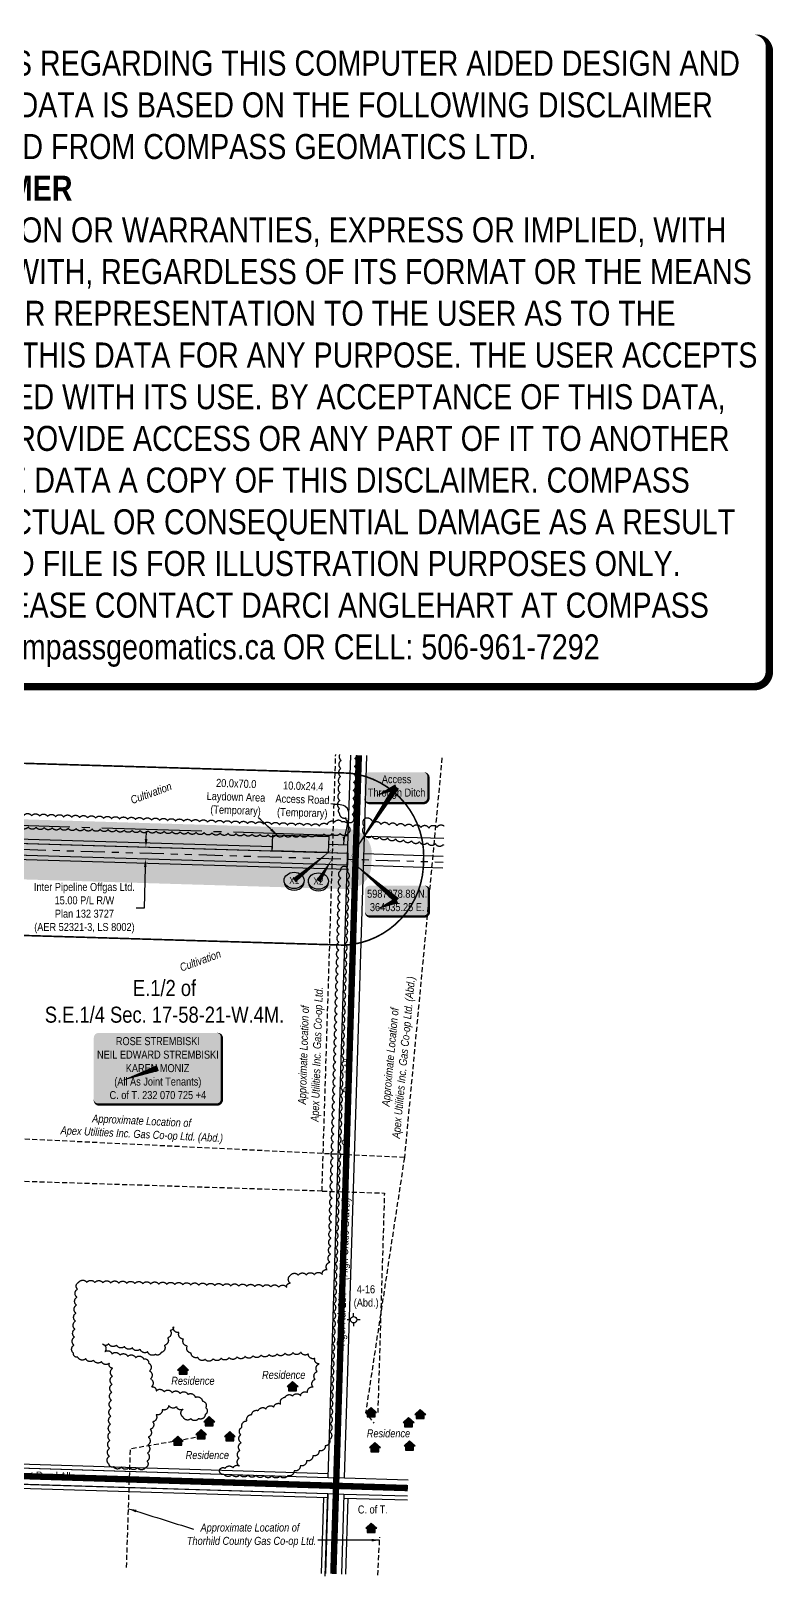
# Model space of a CAD drawing. Extents: x 362590 to 364564, y 5986182 to 5988114.
# Drawn here: x 363637 to 364564, y 5986182 to 5988114 of the extents above; entities that cross this region are included whole.
import ezdxf
from ezdxf.enums import TextEntityAlignment as Align

# ---------------------------------------------------------------- set-up
doc = ezdxf.new("R2010")
doc.units = 0
doc.header["$LTSCALE"] = 5
doc.header["$PDSIZE"] = 0.5
for name, pattern in [('0', [1, 1, 0]), ('foc-DRILLPATH', [14.75, 6, -1.75, 1.75, -1.75, 1.75, -1.75]), ('foc-QUARTERLINE', [33, 25, -3, 2, -3]), ('foc-TIELINE', [1.875, 1.25, -0.625]), ('UG_PIPE', [1.875, 1.25, -0.625])]:
    doc.linetypes.add(name, pattern=pattern)
doc.layers.get('Defpoints').update_dxf_attribs({"color": 9})
for name, color, linetype in [('AS-OWNER', 7, 'Continuous'), ('AS-PIPE-UG', 44, 'UG_PIPE'), ('AS-PIPE-UG-T', 44, 'Continuous'), ('AS-POWER', 104, 'foc-POWER'), ('AS-RESIDENCE', 14, 'Continuous'), ('AS-ROADS', 254, 'Continuous'), ('AS-TELUS', 224, 'foc-TEL'), ('C-RW', 13, 'Continuous'), ('C-SYMBOL', 7, 'Continuous'), ('F-WS-S', 190, 'Continuous'), ('L-QSEC', 8, 'foc-QUARTERLINE'), ('L-ROAD-T', 7, 'Continuous'), ('L-SEC', 7, 'Continuous'), ('L-TITLEDB', 4, 'Continuous'), ('L-TITLEDB-T', 4, 'Continuous'), ('P-BUFFER-YELLOW', 50, 'foc-TIELINE'), ('P-CROSSINGS', 250, 'Continuous'), ('P-FNC BUFFER-H 30m', 51, 'Continuous'), ('P-PDRILLPATH', 12, 'foc-DRILLPATH'), ('P-PROPOSED', 10, 'Continuous'), ('P-PROPOSED-T', 10, 'Continuous'), ('P-TEMP-H', 41, 'Continuous'), ('P-TEMP_ACCESS ROAD', 46, 'Continuous'), ('P-TEMP_WORKSPACE', 46, 'Continuous'), ('T-BUSH', 110, '0')]:
    doc.layers.add(name, color=color, linetype=linetype)
doc.layers.add('DISCLAIMER', color=7, linetype='Continuous', plot=False)
for name, color, linetype, lineweight in [('F-WS-T', 190, 'Continuous', 9), ('P-TEMP-T', 46, 'Continuous', 18), ('T-TEXT', 48, 'Continuous', 18)]:
    doc.layers.add(name, color=color, linetype=linetype, lineweight=lineweight)
doc.layers.add('P-REPAIR-BLUE-H', color=7, linetype='Continuous', true_color=0xa0d6fd)
doc.styles.add('175L', font='ARIALN.TTF', dxfattribs={"height": 20})
doc.styles.add('80', font='ARIALN.TTF', dxfattribs={"height": 10})
doc.styles.add('80CG', font='ARIALN.TTF', dxfattribs={"height": 10})
doc.styles.add('80L', font='ARIALN.TTF', dxfattribs={"height": 10})
doc.styles.add('80LS', font='ARIALNI.TTF', dxfattribs={"height": 10})
doc.styles.add('Crossing', font='ARIALN.TTF', dxfattribs={"height": 10})
doc.styles.add('foc-LtypeFont', font='ARIALN.TTF', dxfattribs={"height": 7.35})
doc.linetypes.add('foc-POWER', pattern='A,6,-1,["P",foc-LtypeFont,S=0.2,R=0,X=-0.625,Y=-0.75],-1.24,4', length=12.24)
doc.linetypes.add('foc-POWER-NOLINE', pattern='A,0,-4,["P",foc-LtypeFont,S=0.2,R=0,X=-0.625,Y=-0.75],-8.24', length=12.24)
doc.linetypes.add('foc-TEL', pattern='A,2,-1,["T",foc-LtypeFont,S=0.2,R=0,X=-0.425,Y=-0.75],-1.24,8', length=12.24)
doc.linetypes.add('foc-TEL-NOLINE', pattern='A,0,-2,["T",foc-LtypeFont,S=0.2,R=0,X=-0.425,Y=-0.75],-10.24', length=12.24)
doc.dimstyles.new('Compass 5 000', dxfattribs={"dimscale": 5, "dimtxt": 9, "dimasz": 2, "dimexe": 0.2, "dimexo": 0.0625, "dimgap": 0.5, "dimtad": 0, "dimtih": 1, "dimtoh": 1, "dimzin": 0, "dimdsep": 46, "dimtxsty": '80CG', "dimcen": 0.1, "dimse1": 1, "dimse2": 1, "dimclrd": 256, "dimclrt": 256, "dimaunit": 1, "dimadec": 4, "dimazin": 0, "dimtfac": 0.06, "dimtofl": 0, "dimtmove": 0, "dimatfit": 1, "dimfxl": 0.2, "dimtolj": 1, "dimtzin": 0, "dimlwd": -1, "dimarcsym": 0})

# ---------------------------------------------------------------- blocks, each defined once
blk = doc.blocks.new('*U435')
h = blk.add_hatch(color=59)
edge = h.paths.add_edge_path()
edge.add_line((-74, -45.5), (74, -45.5))
edge.add_arc((74, -39.5), 6, 270, 360)
edge.add_line((80, -39.5), (80, 38))
edge.add_arc((74, 38), 6, 0, 90)
edge.add_line((74, 44), (-74, 44))
edge.add_arc((-74, 38), 6, 90, 180)
edge.add_line((-80, 38), (-80, -39.5))
edge.add_arc((-74, -39.5), 6, 180, 270)
at = {"color": 1, "flags": 128}
blk.add_lwpolyline([(-74, -45.5, 3, 3, 0), (74, -45.5, 3, 3, 0.414214), (80, -39.5, 3, 3, 0), (80, 38, 3, 0, 0.414214), (74, 44, 0, 0, 0), (-74, 44, 0, 0, 0.414214), (-80, 38, 0, 0, 0), (-80, -39.5, 0, 3, 0.414214)], format="xyseb", close=True, dxfattribs=at)
blk.add_lwpolyline([(-47.2, -16.4, 0, 7.5, 0), (0, 0, 0, 0, 0)], format="xyseb", dxfattribs=at)
at = {"color": 1, "style": '80'}
blk.add_attdef('ENTER_TEXT_001', (-36, -5), '', height=10, dxfattribs=at)
blk = doc.blocks.new('*D437')
at = {"layer": 'Defpoints', "color": 0, "transparency": 16777216}
for p in [(363669.7, 5987097.4), (363669.2, 5987082.4), (363779.8, 5987079.1)]:
    blk.add_point(p, dxfattribs=at)
at = {"layer": 'P-PROPOSED-T', "color": 240, "transparency": 16777216}
for p, q in [((363780.6, 5987104.1), (363780.9, 5987114.1)), ((363779.5, 5987069.1), (363778, 5987017.7)), ((363778, 5987017.7), (363768, 5987017.7))]:
    blk.add_line(p, q, dxfattribs=at)
for points in [[(363778.9, 5987104.1), (363782.3, 5987104), (363780.3, 5987094.1)], [(363777.9, 5987069.1), (363781.2, 5987069), (363779.8, 5987079.1)]]:
    blk.add_solid(points, dxfattribs=at)
at = {"layer": 'P-PROPOSED-T', "transparency": 16777216, "insert": (363703.5, 5987017.7), "char_height": 10, "attachment_point": 5, "style": '80CG'}
blk.add_mtext('\\A1;Inter Pipeline Offgas Ltd.\\P15.00 P/L R/W\\PPlan 132 3727\\P(AER 52321-3, LS 8002)', dxfattribs=at)
blk = doc.blocks.new('res_occ')
for points in [[(0.1, 0.89), (-1.26, -0.37), (1.46, -0.37)], [(-0.9, -1.43), (1.1, -1.43), (1.1, -0.37), (-0.9, -0.37)]]:
    blk.add_hatch(color=14).paths.add_polyline_path(points)
at = {"color": 14}
for points in [[(0.1, 0.89), (-1.26, -0.37), (1.46, -0.37)], [(-0.9, -1.43), (1.1, -1.43), (1.1, -0.37), (-0.9, -0.37)]]:
    blk.add_lwpolyline(points, close=True, dxfattribs=at)
blk = doc.blocks.new('xing2')
h = blk.add_hatch(color=50)
h.dxf.hatch_style = 1
edge = h.paths.add_edge_path()
edge.add_ellipse((0, 0), major_axis=(-12.5, 0), ratio=0.816297, start_angle=0, end_angle=360)
h = blk.add_hatch(color=250)
h.dxf.hatch_style = 1
edge = h.paths.add_edge_path()
edge.add_ellipse((0, -2), major_axis=(-12.5, 0), ratio=0.816297, start_angle=0, end_angle=180)
edge.add_line((12.5, -2), (12.5, 0))
edge.add_ellipse((0, 0), major_axis=(-12.5, 0), ratio=0.816297, start_angle=0, end_angle=180, ccw=False)
edge.add_line((-12.5, 0), (-12.5, -2))
at = {"color": 250}
blk.add_ellipse((0, 0), major_axis=(-12.5, 0), ratio=0.816297, dxfattribs=at)
blk.add_ellipse((0, -2), major_axis=(-12.5, 0), ratio=0.816297, start_param=0, end_param=3.141593, dxfattribs=at)
at = {"color": 250, "style": 'Crossing'}
blk.add_attdef('CROSSING', text='', height=9, dxfattribs=at).set_placement((0.1, 0), align=Align.MIDDLE_CENTER)
at = {"color": 250, "style": 'Crossing', "flags": 1}
for tag, p in [('OWNER', (0.1, -12.5)), ('DESCRIPTION', (0.1, -25.8)), ('LOCATION', (0.1, -39.3)), ('DWG_REF', (0.1, -52.8))]:
    blk.add_attdef(tag, text='', height=9, dxfattribs=at).set_placement(p, align=Align.MIDDLE_CENTER)
blk = doc.blocks.new('GABD')
for p, q in [((-0.81, 0), (-1.62, 0)), ((0, 0.81), (0, 1.62)), ((1.62, 0), (0.81, 0)), ((0, -0.81), (0, -1.62))]:
    blk.add_line(p, q)
blk.add_circle((0, 0), 0.8)
blk = doc.blocks.new('*U454')
h = blk.add_hatch(color=255)
edge = h.paths.add_edge_path()
edge.add_line((-34, -20), (34, -20))
edge.add_arc((34, -14), 6, 270, 360)
edge.add_line((40, -14), (40, 12.5))
edge.add_arc((34, 12.5), 6, 0, 90)
edge.add_line((34, 18.5), (-34, 18.5))
edge.add_arc((-34, 12.5), 6, 90, 180)
edge.add_line((-40, 12.5), (-40, -14))
edge.add_arc((-34, -14), 6, 180, 270)
at = {"color": 1, "flags": 128}
blk.add_lwpolyline([(-34, -20, 3, 3, 0), (34, -20, 3, 3, 0.414214), (40, -14, 3, 3, 0), (40, 12.5, 3, 0, 0.414214), (34, 18.5, 0, 0, 0), (-34, 18.5, 0, 0, 0.414214), (-40, 12.5, 0, 0, 0), (-40, -14, 0, 3, 0.414214)], format="xyseb", close=True, dxfattribs=at)
for points in [[(-58.3, -89.1, 0, 7.5, 0), (0, 0, 0, 0, 0)], [(-25.5, -11, 0, 7.5, 0), (0, 0, 0, 0, 0)]]:
    blk.add_lwpolyline(points, format="xyseb", dxfattribs=at)
at = {"color": 1, "style": '80'}
blk.add_attdef('ENTER_TEXT_001', (-26.8, -4.9), '', height=10, dxfattribs=at)
blk = doc.blocks.new('*U459')
h = blk.add_hatch(color=255)
edge = h.paths.add_edge_path()
edge.add_line((-34, -20), (34, -20))
edge.add_arc((34, -14), 6, 270, 360)
edge.add_line((40, -14), (40, 12.5))
edge.add_arc((34, 12.5), 6, 0, 90)
edge.add_line((34, 18.5), (-34, 18.5))
edge.add_arc((-34, 12.5), 6, 90, 180)
edge.add_line((-40, 12.5), (-40, -14))
edge.add_arc((-34, -14), 6, 180, 270)
at = {"color": 1, "flags": 128}
for points in [[(-58.9, 50.6, 0, 7.5, 0), (0, 0, 0, 0, 0)], [(-25.5, -11, 0, 7.5, 0), (0, 0, 0, 0, 0)]]:
    blk.add_lwpolyline(points, format="xyseb", dxfattribs=at)
blk.add_lwpolyline([(-34, -20, 3, 3, 0), (34, -20, 3, 3, 0.414214), (40, -14, 3, 3, 0), (40, 12.5, 3, 0, 0.414214), (34, 18.5, 0, 0, 0), (-34, 18.5, 0, 0, 0.414214), (-40, 12.5, 0, 0, 0), (-40, -14, 0, 3, 0.414214)], format="xyseb", close=True, dxfattribs=at)
at = {"color": 1, "style": '80'}
blk.add_attdef('ENTER_TEXT_001', (-26.8, -4.9), '', height=10, dxfattribs=at)
blk = doc.blocks.new('Disclaimer_Legal')
at = {"layer": 'DISCLAIMER', "color": 254, "flags": 128}
blk.add_lwpolyline([(-3612.9, -1104.6, 37.5, 37.5, 0), (4096.1, -1104.6, 37.5, 37.5, 0.414214), (4171.1, -1029.6, 37.5, 37.5, 0), (4171.1, 2078.7, 37.5, 0, 0.414214), (4096.1, 2153.7, 0, 0, 0), (-3612.9, 2153.7, 0, 0, 0.414214), (-3687.9, 2078.7, 0, 0, 0), (-3687.9, -1029.6, 0, 37.5, 0.414214)], format="xyseb", close=True, dxfattribs=at)
at = {"layer": 'DISCLAIMER', "color": 254, "insert": (241.6, 533.9), "char_height": 125, "width": 7717.568, "attachment_point": 5, "style": '80'}
blk.add_mtext('NOTICE TO THE CORPORATION, PERSON &/OR PERSONS REGARDING THIS COMPUTER AIDED DESIGN AND DRAFTING (CADD) FILES. ACCEPTANCE OF THE CADD DATA IS BASED ON THE FOLLOWING DISCLAIMER WHICH COVERS ALL CADD DATA RECIEVED FROM COMPASS GEOMATICS LTD.\\P{\\fArial Narrow|b1|i0|c0|p34;DISCLAIMER}\\PCOMPASS GEOMATICS LTD. MAKES NO REPRESENTATION OR WARRANTIES, EXPRESS OR IMPLIED, WITH RESPECT TO THE REUSE OF THE DATA PROVIDED HEREWITH, REGARDLESS OF ITS FORMAT OR THE MEANS OF ITS TRANSMISSION. THERE IS NO GUARANTEE OR REPRESENTATION TO THE USER AS TO THE ACCURACY, CURRENCY, SUITABILITY OR RELIABILITY OF THIS DATA FOR ANY PURPOSE. THE USER ACCEPTS THE DATA "AS IS", AND ASSUMES ALL RISKS ASSOCIATED WITH ITS USE. BY ACCEPTANCE OF THIS DATA, THE USER AGREES NOT TO TRANSMIT THIS DATA OR PROVIDE ACCESS OR ANY PART OF IT TO ANOTHER PARTY UNLESS THE USER SHALL INCLUDE WITH THE DATA A COPY OF THIS DISCLAIMER. COMPASS GEOMATICS LTD. ASSUMES NO RESPONSIBILITY FOR ACTUAL OR CONSEQUENTIAL DAMAGE AS A RESULT OF ANY USER\'S RELIANCE ON THIS DATA. THIS CADD FILE IS FOR ILLUSTRATION PURPOSES ONLY.\\PIF YOU REQUIRE MORE ACCURATE INFORMATION, PLEASE CONTACT DARCI ANGLEHART AT COMPASS GEOMATICS LTD. VIA EMAIL: darci.anglehart@compassgeomatics.ca OR CELL: 506-961-7292', dxfattribs=at)

msp = doc.modelspace()

# ---------------------------------------------------------------- hatches: boundary and pattern name
at = {"layer": 'P-FNC BUFFER-H 30m'}
h = msp.add_hatch(color=256, dxfattribs=at)
h.dxf.hatch_style = 1
h.paths.add_polyline_path([(364062.158, 5987070.532), (364062.624, 5987085.525, 0.41450169), (364033.543, 5987116.445), (363230.555, 5987140.653, 0.41421356), (363199.665, 5987111.57), (363199.213, 5987096.577, 0.41421356), (363228.295, 5987065.687), (364031.268, 5987041.479, 0.41392549)])
h.paths.add_polyline_path([(363229.177, 5987095.674), (363229.639, 5987110.667), (364032.639, 5987086.458), (364032.172, 5987071.466)], flags=16)
at = {"layer": 'P-REPAIR-BLUE-H'}
msp.add_hatch(color=256, dxfattribs=at).paths.add_polyline_path([(364032.639, 5987086.458), (364032.172, 5987071.466), (363229.177, 5987095.674), (363229.639, 5987110.667)])
at = {"layer": 'P-TEMP-H'}
h = msp.add_hatch(color=256, dxfattribs=at)
h.dxf.hatch_style = 1
h.paths.add_polyline_path([(363938.432, 5987094.301), (363229.792, 5987115.664), (363229.651, 5987110.666), (363938.282, 5987089.303)])
h = msp.add_hatch(color=256, dxfattribs=at)
h.dxf.hatch_style = 1
h.paths.add_polyline_path([(363938.884, 5987109.294), (364008.853, 5987107.185), (364008.25, 5987087.194), (363938.282, 5987089.303)])
h = msp.add_hatch(color=256, dxfattribs=at)
h.dxf.hatch_style = 1
h.paths.add_polyline_path([(363229.023, 5987090.676), (364032.017, 5987066.468), (364032.172, 5987071.466), (363229.177, 5987095.674)])
h = msp.add_hatch(color=256, dxfattribs=at)
h.dxf.hatch_style = 1
h.paths.add_polyline_path([(364032.95, 5987096.454), (364008.551, 5987097.189), (364008.25, 5987087.194), (364032.639, 5987086.458)])

# ---------------------------------------------------------------- linework, layer by layer
at = {"layer": 'AS-PIPE-UG'}
for p, q in [((364150.413, 5987205.523), (364103.472, 5986706.125)), ((364070.266, 5986184.214), (364072.727, 5986231.919))]:
    msp.add_line(p, q, dxfattribs=at)
at = {"layer": 'AS-PIPE-UG', "flags": 128}
for points in [[(364000.482, 5986664.17), (364014.369, 5987108.149), (364017.605, 5987209.672)], [(364103.472, 5986706.125), (363098.539, 5986754.81)], [(364103.472, 5986706.125), (364055.007, 5986387.519), (364065.283, 5986374.079)], [(364000.482, 5986664.17), (363217.342, 5986689.384), (363096.649, 5986692.924)], [(364000.482, 5986664.17), (364078.479, 5986661.742), (364070.194, 5986387.746)], [(363756.203, 5986193.973), (363761.052, 5986342.429), (363848.667, 5986357.605)]]:
    msp.add_lwpolyline(points, dxfattribs=at)
at = {"layer": 'AS-POWER', "linetype": 'foc-POWER-NOLINE', "flags": 128}
msp.add_lwpolyline([(363085.721, 5986334.997), (363205.674, 5986331.267), (364008.351, 5986306.306), (364028.464, 5986305.751), (364108.102, 5986303.552)], dxfattribs=at)
at = {"layer": 'AS-ROADS', "const_width": 8, "flags": 128}
for points in [[(364014.669, 5986185.932), (364046.511, 5987208.757)], [(363085.414, 5986324.942), (364107.815, 5986293.148)]]:
    msp.add_lwpolyline(points, dxfattribs=at)
at = {"layer": 'AS-TELUS', "linetype": 'foc-TEL-NOLINE', "flags": 128}
for points in [[(363085.107, 5986314.886), (363205.049, 5986311.156), (364007.725, 5986286.196), (364027.837, 5986285.64), (364107.547, 5986283.44)], [(364004.563, 5986182.955), (364007.725, 5986286.196)]]:
    msp.add_lwpolyline(points, dxfattribs=at)
at = {"layer": 'C-RW', "flags": 128}
for points in [[(363109.513, 5987114.265), (363229.651, 5987110.666), (364032.639, 5987086.458), (364032.172, 5987071.466), (363229.177, 5987095.674), (363109.056, 5987099.272)], [(364151.613, 5987067.865), (364052.283, 5987070.859), (364052.75, 5987085.852), (364152.071, 5987082.858)]]:
    msp.add_lwpolyline(points, dxfattribs=at)
at = {"layer": 'L-QSEC'}
for p, q in [((363230.376, 5987133.916), (364033.32, 5987108.328)), ((364053.424, 5987107.791), (364152.75, 5987105.138))]:
    msp.add_line(p, q, dxfattribs=at)
at = {"layer": 'L-SEC'}
for p, q in [((364033.32, 5987108.328), (364036.456, 5987209.083)), ((364053.43, 5987107.702), (364056.567, 5987208.455)), ((364008.351, 5986306.306), (364033.32, 5987108.328)), ((364028.464, 5986305.751), (364053.43, 5987107.702)), ((363205.674, 5986331.267), (364008.351, 5986306.306)), ((363205.049, 5986311.156), (364007.725, 5986286.196)), ((364028.464, 5986305.751), (364108.102, 5986303.552)), ((364007.725, 5986286.196), (364004.664, 5986186.252)), ((364027.837, 5986285.64), (364024.774, 5986185.627)), ((364027.837, 5986285.64), (364107.547, 5986283.44))]:
    msp.add_line(p, q, dxfattribs=at)
at = {"layer": 'L-TITLEDB'}
for p, q in [((363205.83, 5986336.294), (364008.508, 5986311.334)), ((363204.892, 5986306.129), (364007.569, 5986281.168)), ((364002.543, 5986281.325), (363999.636, 5986186.408)), ((364027.699, 5986280.612), (364107.408, 5986278.412)), ((364032.712, 5986280.474), (364029.802, 5986185.471))]:
    msp.add_line(p, q, dxfattribs=at)
at = {"layer": 'P-BUFFER-YELLOW', "ltscale": 2, "const_width": 2, "flags": 128}
msp.add_lwpolyline([(364127.593, 5987083.502), (364127.126, 5987068.51, -0.37764943), (364029.159, 5986971.511), (363226.186, 5986995.718, -0.37802382), (363134.22, 5987098.536), (363134.682, 5987113.526, -0.37800446), (363232.665, 5987210.621), (364035.652, 5987186.413, -0.37875015)], format="xyb", close=True, dxfattribs=at)
at = {"layer": 'P-CROSSINGS', "flags": 128}
for points in [[(364013.856, 5987091.744, 0, 6, 0), (363965.705, 5987052.377, 0, 0, 0)], [(364013.474, 5987079.533, 0, 6, 0), (363995.947, 5987051.596, 0, 0, 0)]]:
    msp.add_lwpolyline(points, format="xyseb", dxfattribs=at)
at = {"layer": 'P-PDRILLPATH', "flags": 128}
msp.add_lwpolyline([(363109.285, 5987106.769), (363229.007, 5987103.182), (364032.398, 5987078.962), (364052.509, 5987078.356), (364151.842, 5987075.361)], dxfattribs=at)
at = {"layer": 'P-PROPOSED', "flags": 128}
msp.add_lwpolyline([(364032.639, 5987086.458), (364032.172, 5987071.466), (363229.177, 5987095.674), (363229.639, 5987110.667), (364032.639, 5987086.458)], close=True, dxfattribs=at)
at = {"layer": 'P-TEMP_ACCESS ROAD', "flags": 128}
msp.add_lwpolyline([(364032.95, 5987096.454), (364008.551, 5987097.189), (364008.25, 5987087.194), (364032.639, 5987086.458)], close=True, dxfattribs=at)
at = {"layer": 'P-TEMP_WORKSPACE', "flags": 128}
for points in [[(363938.432, 5987094.301), (363229.792, 5987115.664), (363229.651, 5987110.666), (363938.282, 5987089.303)], [(363938.884, 5987109.294), (364008.853, 5987107.185), (364008.25, 5987087.194), (363938.282, 5987089.303)], [(363229.023, 5987090.676), (364032.017, 5987066.468), (364032.172, 5987071.466), (363229.177, 5987095.674)]]:
    msp.add_lwpolyline(points, close=True, dxfattribs=at)
at = {"layer": 'T-BUSH', "flags": 128}
for points in [[(364022.353, 5987209.524, 0.3487297), (364024.271, 5987202.179, 0.52056705), (364023.937, 5987192.184, 0.52056705), (364023.603, 5987182.19, 0.52056705), (364023.27, 5987172.196, 0.52056705), (364022.936, 5987162.201, 0.52056705), (364022.602, 5987152.207, 0.52056705), (364022.268, 5987142.212, 0.52056705), (364022.08, 5987136.588, 0.52056705), (364030.061, 5987130.561, 0.52056705), (364037.821, 5987125.004, 0.52056705), (364038.279, 5987134.993, 0.52056705), (364038.737, 5987144.983, 0.52056705), (364039.195, 5987154.972, 0.52056705), (364039.653, 5987164.962, 0.52056705), (364040.11, 5987174.951, 0.52056705), (364040.568, 5987184.941, 0.52056705), (364041.026, 5987194.93, 0.52056705), (364041.484, 5987204.92, 0.20329107), (364044.194, 5987208.841, 0.20329107)], [(364153.205, 5987120.064, 0.46333477), (364144.022, 5987118.515, 0.52056705), (364134.05, 5987117.871, 0.52056705), (364124.078, 5987118.627, 0.52056705), (364114.107, 5987119.384, 0.52056705), (364104.136, 5987120.14, 0.52056705), (364094.164, 5987120.897, 0.52056705), (364084.193, 5987121.654, 0.52056705), (364074.222, 5987122.41, 0.52056705), (364064.331, 5987123.419, 0.52056705), (364054.111, 5987129.591, 0.52056705), (364053.8, 5987119.596, 0.52056705), (364053.489, 5987109.601, 0.52056705), (364062.633, 5987107.75, 0.52056705), (364072.564, 5987106.578, 0.52056705), (364082.495, 5987105.405, 0.52056705), (364092.426, 5987104.233, 0.52056705), (364102.357, 5987103.06, 0.52056705), (364112.288, 5987101.888, 0.52056705), (364122.219, 5987100.715, 0.52056705), (364132.15, 5987099.543, 0.52056705), (364142.081, 5987098.37, 0.52056705), (364152.012, 5987097.198, 0.0362053), (364152.485, 5987096.453, 0.0362053)]]:
    msp.add_lwpolyline(points, format="xyb", dxfattribs=at)
for points in [[(363243.842, 5987131.486, -0.52056705), (363237.216, 5987138.977, -0.52056705), (363230.591, 5987146.467, -0.52056705), (363223.966, 5987153.957, -0.52056705), (363232.266, 5987158.737, -0.52056705), (363240.305, 5987154.367, -0.52056705), (363248.187, 5987148.213, -0.52056705), (363257.792, 5987146.787, -0.52056705), (363267.786, 5987146.428, -0.52056705), (363277.779, 5987146.07, -0.52056705), (363287.773, 5987145.711, -0.52056705), (363297.766, 5987145.353, -0.52056705), (363307.76, 5987144.994, -0.52056705), (363317.753, 5987144.636, -0.52056705), (363327.747, 5987144.277, -0.52056705), (363337.741, 5987143.918, -0.52056705), (363347.734, 5987143.56, -0.52056705), (363357.728, 5987143.201, -0.52056705), (363367.721, 5987142.843, -0.52056705), (363377.715, 5987142.484, -0.52056705), (363387.708, 5987142.126, -0.52056705), (363397.702, 5987141.767, -0.52056705), (363407.696, 5987141.409, -0.52056705), (363417.689, 5987141.05, -0.52056705), (363427.683, 5987140.692, -0.52056705), (363437.676, 5987140.333, -0.52056705), (363447.67, 5987139.975, -0.52056705), (363457.663, 5987139.616, -0.52056705), (363467.657, 5987139.258, -0.52056705), (363477.651, 5987138.899, -0.52056705), (363487.644, 5987138.541, -0.52056705), (363497.638, 5987138.182, -0.52056705), (363507.631, 5987137.823, -0.52056705), (363517.625, 5987137.465, -0.52056705), (363527.618, 5987137.106, -0.52056705), (363537.612, 5987136.748, -0.52056705), (363547.605, 5987136.389, -0.52056705), (363557.599, 5987136.031, -0.52056705), (363567.593, 5987135.672, -0.52056705), (363577.586, 5987135.314, -0.52056705), (363587.58, 5987134.955, -0.52056705), (363597.573, 5987134.597, -0.52056705), (363607.567, 5987134.238, -0.52056705), (363617.56, 5987133.88, -0.52056705), (363627.554, 5987133.521, -0.52056705), (363637.548, 5987133.163, -0.52056705), (363647.541, 5987132.804, -0.52056705), (363657.535, 5987132.446, -0.52056705), (363667.528, 5987132.087, -0.52056705), (363677.522, 5987131.728, -0.52056705), (363687.515, 5987131.37, -0.52056705), (363697.509, 5987131.011, -0.52056705), (363707.503, 5987130.653, -0.52056705), (363717.496, 5987130.294, -0.52056705), (363727.49, 5987129.936, -0.52056705), (363737.483, 5987129.577, -0.52056705), (363747.477, 5987129.219, -0.52056705), (363757.47, 5987128.86, -0.52056705), (363767.464, 5987128.502, -0.52056705), (363777.458, 5987128.143, -0.52056705), (363787.451, 5987127.785, -0.52056705), (363797.445, 5987127.426, -0.52056705), (363807.438, 5987127.068, -0.52056705), (363817.432, 5987126.709, -0.52056705), (363827.425, 5987126.351, -0.52056705), (363837.419, 5987125.992, -0.52056705), (363847.413, 5987125.633, -0.52056705), (363857.406, 5987125.275, -0.52056705), (363867.4, 5987124.916, -0.52056705), (363877.393, 5987124.558, -0.52056705), (363887.387, 5987124.199, -0.52056705), (363897.38, 5987123.841, -0.52056705), (363907.374, 5987123.482, -0.52056705), (363917.368, 5987123.124, -0.52056705), (363927.361, 5987122.765, -0.52056705), (363937.355, 5987122.407, -0.52056705), (363947.348, 5987122.048, -0.52056705), (363957.342, 5987121.69, -0.52056705), (363967.335, 5987121.331, -0.52056705), (363977.329, 5987120.973, -0.52056705), (363987.323, 5987120.614, -0.52056705), (363997.316, 5987120.256, -0.52056705), (364007.105, 5987122.219, -0.52056705), (364016.496, 5987125.581, -0.52056705), (364025.327, 5987125.627, -0.52056705), (364033.44, 5987119.781, -0.52056705), (364033.02, 5987111.249, -0.52056705), (364023.022, 5987111.043, -0.52056705), (364013.024, 5987110.837, -0.52056705), (364003.031, 5987110.529, -0.52056705), (363993.058, 5987109.793, -0.52056705), (363983.086, 5987109.057, -0.52056705), (363973.088, 5987109.038, -0.52056705), (363963.088, 5987109.095, -0.52056705), (363953.089, 5987109.153, -0.52056705), (363943.089, 5987109.211, -0.52056705), (363933.094, 5987109.521, -0.52056705), (363923.099, 5987109.839, -0.52056705), (363913.104, 5987110.158, -0.52056705), (363903.109, 5987110.476, -0.52056705), (363893.114, 5987110.795, -0.52056705), (363883.119, 5987111.114, -0.52056705), (363873.124, 5987111.432, -0.52056705), (363863.129, 5987111.751, -0.52056705), (363853.134, 5987112.069, -0.52056705), (363843.139, 5987112.388, -0.52056705), (363833.144, 5987112.706, -0.52056705), (363823.15, 5987113.025, -0.52056705), (363813.155, 5987113.343, -0.52056705), (363803.16, 5987113.662, -0.52056705), (363793.165, 5987113.98, -0.52056705), (363783.17, 5987114.299, -0.52056705), (363773.175, 5987114.617, -0.52056705), (363763.18, 5987114.936, -0.52056705), (363753.185, 5987115.254, -0.52056705), (363743.19, 5987115.573, -0.52056705), (363733.195, 5987115.891, -0.52056705), (363723.2, 5987116.21, -0.52056705), (363713.205, 5987116.528, -0.52056705), (363703.21, 5987116.847, -0.52056705), (363693.215, 5987117.165, -0.52056705), (363683.221, 5987117.484, -0.52056705), (363673.226, 5987117.802, -0.52056705), (363663.231, 5987118.121, -0.52056705), (363653.236, 5987118.44, -0.52056705), (363643.241, 5987118.758, -0.52056705), (363633.246, 5987119.077, -0.52056705), (363623.251, 5987119.395, -0.52056705), (363613.256, 5987119.714, -0.52056705), (363603.261, 5987120.032, -0.52056705), (363593.266, 5987120.351, -0.52056705), (363583.271, 5987120.669, -0.52056705), (363573.276, 5987120.988, -0.52056705), (363563.281, 5987121.306, -0.52056705), (363553.287, 5987121.625, -0.52056705), (363543.292, 5987121.943, -0.52056705), (363533.297, 5987122.262, -0.52056705), (363523.302, 5987122.58, -0.52056705), (363513.307, 5987122.899, -0.52056705), (363503.312, 5987123.217, -0.52056705), (363493.317, 5987123.536, -0.52056705), (363483.322, 5987123.854, -0.52056705), (363473.327, 5987124.173, -0.52056705), (363463.332, 5987124.491, -0.52056705), (363453.337, 5987124.81, -0.52056705), (363443.342, 5987125.129, -0.52056705), (363433.347, 5987125.447, -0.52056705), (363423.352, 5987125.766, -0.52056705), (363413.358, 5987126.084, -0.52056705), (363403.363, 5987126.403, -0.52056705), (363393.368, 5987126.721, -0.52056705), (363383.373, 5987127.04, -0.52056705), (363373.378, 5987127.358, -0.52056705), (363363.383, 5987127.677, -0.52056705), (363353.388, 5987127.995, -0.52056705), (363343.393, 5987128.314, -0.52056705), (363333.398, 5987128.632, -0.52056705), (363323.403, 5987128.951, -0.52056705), (363313.408, 5987129.269, -0.52056705), (363303.413, 5987129.588, -0.52056705), (363293.418, 5987129.906, -0.52056705), (363283.424, 5987130.225, -0.52056705), (363273.429, 5987130.543, -0.52056705), (363263.434, 5987130.862, -0.52056705), (363253.439, 5987131.18, -0.52056705)], [(363734.294, 5986322.925, -0.52056705), (363734.668, 5986332.918, -0.52056705), (363735.042, 5986342.911, -0.52056705), (363735.415, 5986352.904, -0.52056705), (363735.789, 5986362.897, -0.52056705), (363736.163, 5986372.89, -0.52056705), (363736.537, 5986382.883, -0.52056705), (363736.91, 5986392.876, -0.52056705), (363737.284, 5986402.869, -0.52056705), (363737.658, 5986412.862, -0.52056705), (363738.031, 5986422.855, -0.52056705), (363738.405, 5986432.848, -0.52056705), (363738.779, 5986442.841, -0.52056705), (363734.63, 5986449.221, -0.52056705), (363724.801, 5986451.063, -0.52056705), (363714.972, 5986452.906, -0.52056705), (363705.143, 5986454.748, -0.52056705), (363695.314, 5986456.59, -0.52056705), (363689.819, 5986461.809, -0.52056705), (363690.438, 5986471.79, -0.52056705), (363691.057, 5986481.77, -0.52056705), (363691.675, 5986491.751, -0.52056705), (363692.294, 5986501.732, -0.52056705), (363692.912, 5986511.713, -0.52056705), (363693.531, 5986521.694, -0.52056705), (363694.149, 5986531.675, -0.52056705), (363694.768, 5986541.656, -0.52056705), (363696.498, 5986550.424, -0.52056705), (363706.495, 5986550.177, -0.52056705), (363716.492, 5986549.93, -0.52056705), (363726.489, 5986549.683, -0.52056705), (363736.486, 5986549.436, -0.52056705), (363746.483, 5986549.189, -0.52056705), (363756.48, 5986548.941, -0.52056705), (363766.477, 5986548.694, -0.52056705), (363776.474, 5986548.447, -0.52056705), (363786.471, 5986548.2, -0.52056705), (363796.468, 5986547.953, -0.52056705), (363806.465, 5986547.706, -0.52056705), (363816.461, 5986547.459, -0.52056705), (363826.458, 5986547.212, -0.52056705), (363836.455, 5986546.965, -0.52056705), (363846.452, 5986546.717, -0.52056705), (363856.449, 5986546.47, -0.52056705), (363866.446, 5986546.223, -0.52056705), (363876.443, 5986545.976, -0.52056705), (363886.44, 5986545.729, -0.52056705), (363896.437, 5986545.482, -0.52056705), (363906.434, 5986545.235, -0.52056705), (363916.431, 5986544.988, -0.52056705), (363926.428, 5986544.74, -0.52056705), (363936.425, 5986544.493, -0.52056705), (363946.422, 5986544.246, -0.52056705), (363956.419, 5986543.999, -0.52056705), (363960.857, 5986549.194, -0.52056705), (363960.858, 5986558.759, -0.52056705), (363970.852, 5986559.116, -0.52056705), (363980.845, 5986559.473, -0.52056705), (363990.839, 5986559.829, -0.52056705), (364000.833, 5986560.186, -0.52056705), (364006.821, 5986566.111, -0.52056705), (364010.339, 5986575.472, -0.52056705), (364011.069, 5986585.379, -0.52056705), (364011.341, 5986595.375, -0.52056705), (364011.613, 5986605.371, -0.52056705), (364011.886, 5986615.367, -0.52056705), (364012.158, 5986625.364, -0.52056705), (364012.43, 5986635.36, -0.52056705), (364012.702, 5986645.356, -0.52056705), (364012.975, 5986655.353, -0.52056705), (364013.247, 5986665.349, -0.52056705), (364013.519, 5986675.345, -0.52056705), (364013.791, 5986685.341, -0.52056705), (364014.063, 5986695.338, -0.52056705), (364014.336, 5986705.334, -0.52056705), (364014.608, 5986715.33, -0.52056705), (364014.88, 5986725.327, -0.52056705), (364015.152, 5986735.323, -0.52056705), (364015.425, 5986745.319, -0.52056705), (364015.697, 5986755.316, -0.52056705), (364015.969, 5986765.312, -0.52056705), (364016.241, 5986775.308, -0.52056705), (364016.513, 5986785.304, -0.52056705), (364016.786, 5986795.301, -0.52056705), (364017.058, 5986805.297, -0.52056705), (364017.33, 5986815.293, -0.52056705), (364017.602, 5986825.29, -0.52056705), (364017.875, 5986835.286, -0.52056705), (364018.147, 5986845.282, -0.52056705), (364018.419, 5986855.278, -0.52056705), (364018.691, 5986865.275, -0.52056705), (364018.963, 5986875.271, -0.52056705), (364019.236, 5986885.267, -0.52056705), (364019.508, 5986895.264, -0.52056705), (364019.78, 5986905.26, -0.52056705), (364020.052, 5986915.256, -0.52056705), (364020.325, 5986925.253, -0.52056705), (364020.597, 5986935.249, -0.52056705), (364020.869, 5986945.245, -0.52056705), (364021.141, 5986955.241, -0.52056705), (364021.413, 5986965.238, -0.52056705), (364021.686, 5986975.234, -0.52056705), (364021.958, 5986985.23, -0.52056705), (364022.23, 5986995.227, -0.52056705), (364022.502, 5987005.223, -0.52056705), (364022.775, 5987015.219, -0.52056705), (364023.047, 5987025.215, -0.52056705), (364023.319, 5987035.212, -0.52056705), (364023.591, 5987045.208, -0.52056705), (364023.863, 5987055.204, -0.52056705), (364024.132, 5987065.201, -0.52056705), (364028.936, 5987070.196, -0.52056705), (364031.914, 5987063.174, -0.52056705), (364031.603, 5987053.178, -0.52056705), (364031.292, 5987043.183, -0.52056705), (364030.981, 5987033.188, -0.52056705), (364030.669, 5987023.193, -0.52056705), (364030.358, 5987013.198, -0.52056705), (364030.047, 5987003.203, -0.52056705), (364029.736, 5986993.207, -0.52056705), (364029.425, 5986983.212, -0.52056705), (364029.114, 5986973.217, -0.52056705), (364028.802, 5986963.222, -0.52056705), (364028.491, 5986953.227, -0.52056705), (364028.18, 5986943.232, -0.52056705), (364027.869, 5986933.237, -0.52056705), (364027.558, 5986923.241, -0.52056705), (364027.247, 5986913.246, -0.52056705), (364026.935, 5986903.251, -0.52056705), (364026.624, 5986893.256, -0.52056705), (364026.313, 5986883.261, -0.52056705), (364026.002, 5986873.266, -0.52056705), (364025.691, 5986863.27, -0.52056705), (364025.38, 5986853.275, -0.52056705), (364025.068, 5986843.28, -0.52056705), (364024.757, 5986833.285, -0.52056705), (364024.446, 5986823.29, -0.52056705), (364024.135, 5986813.295, -0.52056705), (364023.824, 5986803.299, -0.52056705), (364023.513, 5986793.304, -0.52056705), (364023.201, 5986783.309, -0.52056705), (364022.89, 5986773.314, -0.52056705), (364022.579, 5986763.319, -0.52056705), (364022.268, 5986753.324, -0.52056705), (364021.957, 5986743.329, -0.52056705), (364021.646, 5986733.333, -0.52056705), (364021.334, 5986723.338, -0.52056705), (364021.023, 5986713.343, -0.52056705), (364020.712, 5986703.348, -0.52056705), (364020.401, 5986693.353, -0.52056705), (364020.09, 5986683.358, -0.52056705), (364019.779, 5986673.362, -0.52056705), (364019.467, 5986663.367, -0.52056705), (364019.156, 5986653.372, -0.52056705), (364018.845, 5986643.377, -0.52056705), (364018.534, 5986633.382, -0.52056705), (364018.223, 5986623.387, -0.52056705), (364017.912, 5986613.391, -0.52056705), (364017.6, 5986603.396, -0.52056705), (364017.289, 5986593.401, -0.52056705), (364016.978, 5986583.406, -0.52056705), (364016.667, 5986573.411, -0.52056705), (364016.356, 5986563.416, -0.52056705), (364016.045, 5986553.421, -0.52056705), (364015.733, 5986543.425, -0.52056705), (364015.422, 5986533.43, -0.52056705), (364015.111, 5986523.435, -0.52056705), (364014.8, 5986513.44, -0.52056705), (364014.489, 5986503.445, -0.52056705), (364014.178, 5986493.45, -0.52056705), (364013.866, 5986483.454, -0.52056705), (364013.555, 5986473.459, -0.52056705), (364013.244, 5986463.464, -0.52056705), (364012.933, 5986453.469, -0.52056705), (364012.622, 5986443.474, -0.52056705), (364012.311, 5986433.479, -0.52056705), (364011.999, 5986423.483, -0.52056705), (364011.688, 5986413.488, -0.52056705), (364011.377, 5986403.493, -0.52056705), (364011.066, 5986393.498, -0.52056705), (364010.755, 5986383.503, -0.52056705), (364010.444, 5986373.508, -0.52056705), (364010.132, 5986363.513, -0.52056705), (364009.821, 5986353.517, -0.52056705), (364004.604, 5986345.978, -0.52056705), (363996.789, 5986339.738, -0.52056705), (363988.975, 5986333.499, -0.52056705), (363981.16, 5986327.26, -0.52056705), (363973.345, 5986321.02, -0.52056705), (363965.53, 5986314.781, -0.52056705), (363957.716, 5986308.542, -0.52056705), (363947.943, 5986308.185, -0.52056705), (363937.947, 5986308.496, -0.52056705), (363927.952, 5986308.806, -0.52056705), (363917.957, 5986309.117, -0.52056705), (363907.962, 5986309.428, -0.52056705), (363897.967, 5986309.739, -0.52056705), (363887.972, 5986310.05, -0.52056705), (363877.976, 5986310.36, -0.52056705), (363872.302, 5986315.092, -0.52056705), (363879.463, 5986318.004, -0.52056705), (363889.458, 5986318.313, -0.52056705), (363897.46, 5986320.428, -0.52056705), (363896.783, 5986330.405, -0.52056705), (363897.863, 5986340.166, -0.52056705), (363899.528, 5986349.857, -0.52056705), (363898.874, 5986359.836, -0.52056705), (363900.451, 5986369.133, -0.52056705), (363906.567, 5986377.044, -0.52056705), (363912.684, 5986384.955, -0.52056705), (363920.739, 5986389.842, -0.52056705), (363930.482, 5986392.097, -0.52056705), (363940.224, 5986394.352, -0.52056705), (363948.833, 5986398.232, -0.52056705), (363954.318, 5986406.594, -0.52056705), (363963.665, 5986408.18, -0.52056705), (363973.655, 5986408.641, -0.52056705), (363982.392, 5986412.72, -0.52056705), (363989.231, 5986419.434, -0.52056705), (363991.838, 5986429.088, -0.52056705), (363994.444, 5986438.743, -0.52056705), (363997.051, 5986448.397, -0.52056705), (363991.442, 5986455.08, -0.52056705), (363983.262, 5986460.832, -0.52056705), (363974.1, 5986463.011, -0.52056705), (363964.129, 5986462.249, -0.52056705), (363954.158, 5986461.488, -0.52056705), (363944.187, 5986460.727, -0.52056705), (363934.216, 5986459.965, -0.52056705), (363924.245, 5986459.204, -0.52056705), (363914.274, 5986458.443, -0.52056705), (363904.303, 5986457.682, -0.52056705), (363894.332, 5986456.92, -0.52056705), (363884.361, 5986456.159, -0.52056705), (363874.39, 5986455.398, -0.52056705), (363864.419, 5986454.636, -0.52056705), (363854.448, 5986453.875, -0.52056705), (363845.281, 5986456.42, -0.52056705), (363836.834, 5986461.732, -0.52056705), (363832.043, 5986470.51, -0.52056705), (363827.253, 5986479.288, -0.52056705), (363821.63, 5986487.454, -0.52056705), (363814.682, 5986494.647, -0.52056705), (363810.617, 5986490.209, -0.52056705), (363807.58, 5986480.698, -0.52056705), (363803.428, 5986471.6, -0.52056705), (363799.276, 5986462.503, -0.52056705), (363792.181, 5986460.212, -0.52056705), (363782.708, 5986463.418, -0.52056705), (363773.236, 5986466.624, -0.52056705), (363763.399, 5986468.388, -0.52056705), (363753.543, 5986470.077, -0.52056705), (363743.686, 5986471.766, -0.52056705), (363733.83, 5986473.454, -0.52056705), (363726.21, 5986473.192, -0.52056705), (363729.223, 5986463.657, -0.52056705), (363737.965, 5986460.783, -0.52056705), (363747.844, 5986459.23, -0.52056705), (363757.723, 5986457.678, -0.52056705), (363767.601, 5986456.126, -0.52056705), (363777.48, 5986454.573, -0.52056705), (363783.701, 5986449.488, -0.52056705), (363784.91, 5986439.561, -0.52056705), (363786.12, 5986429.634, -0.52056705), (363787.329, 5986419.708, -0.52056705), (363793.153, 5986414.472, -0.52056705), (363803.098, 5986413.426, -0.52056705), (363813.043, 5986412.379, -0.52056705), (363822.988, 5986411.333, -0.52056705), (363832.933, 5986410.287, -0.52056705), (363842.042, 5986406.406, -0.52056705), (363850.961, 5986401.885, -0.52056705), (363855.152, 5986393.523, -0.52056705), (363854.587, 5986385.114, -0.52056705), (363846.093, 5986379.838, -0.52056705), (363836.628, 5986379.857, -0.52056705), (363826.815, 5986381.78, -0.52056705), (363826.64, 5986391.636, -0.52056705), (363818.721, 5986394.888, -0.52056705), (363808.847, 5986396.474, -0.52056705), (363800.849, 5986391.049, -0.52056705), (363793.086, 5986384.745, -0.52056705), (363788.982, 5986375.898, -0.52056705), (363785.778, 5986366.426, -0.52056705), (363783.312, 5986356.811, -0.52056705), (363782.79, 5986346.825, -0.52056705), (363782.268, 5986336.839, -0.52056705), (363781.745, 5986326.852, -0.52056705), (363779.768, 5986318.447, -0.52056705), (363769.773, 5986318.758, -0.52056705), (363759.778, 5986319.068, -0.52056705), (363749.783, 5986319.379, -0.52056705), (363739.788, 5986319.69, -0.52056705)]]:
    msp.add_lwpolyline(points, format="xyb", close=True, dxfattribs=at)

# ---------------------------------------------------------------- block references
at = {"xscale": 0.25, "yscale": 0.25, "zscale": 0.25}
msp.add_blockref('Disclaimer_Legal', (363516.854, 5987570.701), dxfattribs=at)
ref = msp.add_blockref('*U454', (364093.457, 5987169.046))
ref.add_attrib('ENTER_TEXT_001', 'Access', (364075.214, 5987173.849), dxfattribs={"color": 1, "height": 10, "style": '80'})
ref.add_attrib('ENTER_TEXT_002', 'Through Ditch', (364057.734, 5987157.183), dxfattribs={"color": 1, "height": 10, "style": '80'})
ref = msp.add_blockref('*U459', (364094.17, 5987027.328))
ref.add_attrib('ENTER_TEXT_001', '5987078.88 N.', (364056.851, 5987030.747), dxfattribs={"color": 1, "height": 10, "style": '80'})
ref.add_attrib('ENTER_TEXT_002', '364035.25 E.', (364060.35, 5987014.039), dxfattribs={"color": 1, "height": 10, "style": '80'})
at = {"layer": 'AS-OWNER'}
ref = msp.add_blockref('*U435', (363795.263, 5986817.89), dxfattribs=at)
ref.add_attrib('ENTER_TEXT_001', 'ROSE STREMBISKI', (363742.814, 5986846.571), dxfattribs={"layer": '0', "color": 1, "height": 10, "style": '80'})
ref.add_attrib('ENTER_TEXT_002', 'NEIL EDWARD STREMBISKI', (363719.288, 5986829.727), dxfattribs={"layer": '0', "color": 1, "height": 10, "style": '80'})
ref.add_attrib('ENTER_TEXT_003', 'KAREN MONIZ', (363755.202, 5986812.883), dxfattribs={"layer": '0', "color": 1, "height": 10, "style": '80'})
ref.add_attrib('ENTER_TEXT_004', '(All As Joint Tenants)', (363740.826, 5986796.046), dxfattribs={"layer": '0', "color": 1, "height": 10, "style": '80'})
ref.add_attrib('ENTER_TEXT_005', 'C. of T. 232 070 725 +4', (363734.919, 5986779.202), dxfattribs={"layer": '0', "color": 1, "height": 10, "style": '80'})
at = {"layer": 'AS-RESIDENCE', "xscale": 5, "yscale": 5, "zscale": 5}
for p in [(363826.298, 5986442.473), (363963.264, 5986421.953), (363859.141, 5986377.958), (364061.291, 5986389.388), (364108.219, 5986376.939), (364122.774, 5986387.069), (363819.808, 5986353.717), (363848.935, 5986361.928), (363884.738, 5986359.338), (364066.114, 5986345.507), (364109.519, 5986347.586), (364061.565, 5986244.94)]:
    msp.add_blockref('res_occ', p, dxfattribs=at)
at = {"layer": 'F-WS-S', "xscale": 5, "yscale": 5, "zscale": 5}
msp.add_blockref('GABD', (364039.966, 5986503.481), dxfattribs=at)
at = {"layer": 'P-CROSSINGS', "xscale": 1.000190094096578, "yscale": 1.000190094096578, "zscale": 1.000190094096578}
msp.add_blockref('xing2', (363965.616, 5987052.357), dxfattribs=at).add_auto_attribs({'CROSSING': 'X1'})
at = {"layer": 'P-CROSSINGS'}
msp.add_blockref('xing2', (363995.947, 5987051.596), dxfattribs=at).add_auto_attribs({'CROSSING': 'X2'})

# ---------------------------------------------------------------- texts
at = {"layer": 'AS-PIPE-UG-T', "char_height": 10, "attachment_point": 1, "style": '80L'}
for s, width, insert, rotation in [('\\pi21.336;{\\fArial Narrow|b0|i1|c0|p34;Approximate Location of\\P\\pi0.05;Apex Utilities Inc. Gas Co-op Ltd.}', 167.71255, (363969.646, 5986751.401), 88.208408), ('\\pi38.764;{\\fArial Narrow|b0|i1|c0|p34;Approximate Location of\\P\\pi0.05;Apex Utilities Inc. Gas Co-op Ltd. (Abd.)}', 202.5693, (364071.26, 5986732.097), 84.630229), ('\\pi38.764;{\\fArial Narrow|b0|i1|c0|p34;Approximate Location of\\P\\pi0.05;Apex Utilities Inc. Gas Co-op Ltd. (Abd.)}', 202.5693, (363674.839, 5986761.943), 357.226386)]:
    msp.add_mtext_dynamic_manual_height_columns(s, width=width, gutter_width=50, heights=[0], dxfattribs=dict(at, insert=insert, rotation=rotation))
at = {"layer": 'AS-PIPE-UG-T', "insert": (363830.858, 5986248.845), "char_height": 10, "attachment_point": 1, "style": '80L'}
msp.add_mtext_dynamic_manual_height_columns('\\pi17.833;{\\fArial Narrow|b0|i1|c0|p34;Approximate Location of\\P\\pi0.76282;Thorhild County Gas Co-op Ltd.}', width=160.70709, gutter_width=50, heights=[0], dxfattribs=at)
at = {"layer": 'AS-RESIDENCE', "char_height": 10, "attachment_point": 1, "style": '175L'}
for insert in [(363925.585, 5986439.622), (363812.043, 5986432.2), (364056.52, 5986366.503), (363830.044, 5986339.392)]:
    msp.add_mtext_dynamic_manual_height_columns('{\\fArial Narrow|b0|i1|c0|p34;Residence}', width=43.96884, gutter_width=100, heights=[0], dxfattribs=dict(at, insert=insert))
at = {"layer": 'C-SYMBOL', "color": 3, "insert": (363803.646, 5986927.986), "char_height": 20, "width": 299.27694, "attachment_point": 2, "style": '175L'}
msp.add_mtext('E.1/2 of\\PS.E.1/4 Sec. 17-58-21-W.4M.', dxfattribs=at)
at = {"layer": 'F-WS-T', "insert": (364039.722, 5986546.538), "char_height": 10, "attachment_point": 1, "style": '80L'}
msp.add_mtext_dynamic_manual_height_columns('\\pi4.1735;4-16\\P\\pi0.39447;(Abd.)', width=30.59795, gutter_width=50, heights=[0], dxfattribs=at)
at = {"layer": 'L-ROAD-T', "style": '80L'}
for s, rotation, p in [('Government Road Allowance', 88.21686, (364032.431, 5986795.019)), ('Rge. Rd. 214', 88.21686, (364024.843, 5986504.086)), ('Government Road Allowance', 358.218875, (363651.066, 5986308.616))]:
    msp.add_text(s, height=10, rotation=rotation, dxfattribs=at).set_placement(p, align=Align.MIDDLE_CENTER)
at = {"layer": 'L-TITLEDB-T', "insert": (364045.284, 5986271.374), "char_height": 10, "attachment_point": 1, "style": '175L'}
msp.add_mtext_dynamic_manual_height_columns('C. of T.', width=36.68254, gutter_width=100, heights=[0], dxfattribs=at)
at = {"layer": 'P-TEMP-T', "char_height": 10, "attachment_point": 1, "rotation": 358.174692, "style": '80L'}
for s, width, insert in [('\\pi11.694;20.0x70.0\\P\\pi0.45928;Laydown Area \\P\\pi5.6025;(Temporary)', 72.82851, (363856.602, 5987179.704)), ('\\pi9.1121;10.0x24.4\\P\\pi0.05;Access Road \\P\\pi2.5671;(Temporary)', 66.75757, (363942.997, 5987176.475))]:
    msp.add_mtext_dynamic_manual_height_columns(s, width=width, gutter_width=50, heights=[0], dxfattribs=dict(at, insert=insert))
at = {"layer": 'T-TEXT', "style": '80LS'}
for s, rotation, p in [('Cultivation', 20, (363786.782, 5987161.589)), ('Cultivation', 20, (363848.363, 5986952.276)), ('(High Grade Gravel)', 88.21686, (364028.687, 5986604.912))]:
    msp.add_text(s, height=10, rotation=rotation, dxfattribs=at).set_placement(p, align=Align.MIDDLE_CENTER)

# ---------------------------------------------------------------- dimensions: what is measured, and where the dimension line sits
at = {"layer": 'P-PROPOSED-T'}
dim = msp.add_linear_dim(base=(363779.849, 5987079.073), p1=(363669.671, 5987097.401), p2=(363669.219, 5987082.408), angle=268.273219, text='Inter Pipeline Offgas Ltd.\\P15.00 P/L R/W\\PPlan 132 3727\\P(AER 52321-3, LS 8002)', dimstyle='Compass 5 000', override={"dimclrd": 240}, dxfattribs=at)
dim.commit()
dim.dimension.update_dxf_attribs({"geometry": '*D437', "text_midpoint": (363703.466, 5987017.705), "dimtype": 161})

# ---------------------------------------------------------------- leaders
at = {"layer": 'AS-PIPE-UG-T', "path_type": 1}
for points in [[(363758.599, 5986267.347), (363839.949, 5986241.858)], [(364072.528, 5986228.061), (363995.062, 5986228.061)]]:
    msp.add_leader(points, dimstyle='Compass 5 000', override={"dimgap": 0.5, "dimtad": 0}, dxfattribs=at)
at = {"layer": 'P-TEMP-T', "path_type": 1}
for points in [[(364027.625, 5987096.908), (364029.171, 5987145.327), (364011.616, 5987147.907)], [(363944.343, 5987109.129), (363920.98, 5987130.61)]]:
    msp.add_leader(points, dimstyle='Compass 5 000', override={"dimgap": 0.5, "dimtad": 0}, dxfattribs=at)

doc.saveas('drawing.dxf')
